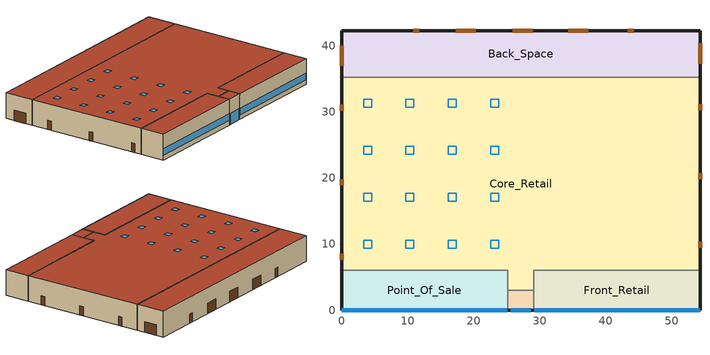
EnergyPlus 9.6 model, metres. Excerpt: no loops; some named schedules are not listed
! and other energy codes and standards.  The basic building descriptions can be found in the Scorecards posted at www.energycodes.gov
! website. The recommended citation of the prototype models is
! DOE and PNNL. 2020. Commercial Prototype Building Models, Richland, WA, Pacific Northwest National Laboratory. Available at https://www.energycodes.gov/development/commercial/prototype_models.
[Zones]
Back_Space
 floor ground (Back_Space_Floor_Ffactor): 54.27,35.27 0,35.27 0,42.27 54.27,42.27 z0
 wall outside (nonres_ext_wall): 54.27,35.27 54.27,42.27 0,42.27 0,35.27 z0:6.1
 wall to Core_Retail (int_wall): 0,35.27 54.27,35.27 z0:6.1
 door (Swinging Door_con): 44.21,42.27 43.3,42.27 / 11.75,42.27 10.83,42.27 z0:2.13
 door (Overhead Door_con): 54.27,37.32 54.27,40.36 / 37.36,42.27 34.31,42.27 / 28.98,42.27 25.93,42.27 / 20.31,42.27 17.26,42.27 / 0,40.01 0,36.96 z0:2.44
 roof outside (nonres_roof): 0,35.27 54.27,35.27 54.27,42.27 0,42.27 z6.1
Core_Retail
 floor ground (Core_Retail_Floor_Ffactor): 25.14,3 25.14,6 0,6 0,35.27 54.27,35.27 54.27,6 29.14,6 29.14,3 z0
 wall outside (nonres_ext_wall): 0,35.27 0,6 / 54.27,6 54.27,35.27 z0:6.1
 wall to Front_Retail (int_wall): 29.14,3 29.14,6 54.27,6 z0:6.1
 wall to Point_Of_Sale (int_wall): 0,6 25.14,6 25.14,3 z0:6.1
 wall to Front_Entry (int_wall): 25.14,3 29.14,3 z0:6.1
 door (Swinging Door_con): 0,8.54 0,7.62 / 0,19.84 0,18.93 / 0,31.06 0,30.15 / 54.27,9.44 54.27,10.35 / 54.27,19.81 54.27,20.72 / 54.27,30.23 54.27,31.15 z0:2.13
 roof outside (nonres_roof): 25.14,6 25.14,3 29.14,3 29.14,6 54.27,6 54.27,35.27 0,35.27 0,6 z6.1
 skylight (NonresSkylight_U_0.5_SHGC_0.4): 3.35,31.92 3.35,30.7 4.57,30.7 4.57,31.92 z6.1; 9.75,31.92 9.75,30.7 10.97,30.7 10.97,31.92 z6.1; 16.15,31.92 16.15,30.7 17.37,30.7 17.37,31.92 z6.1; 22.56,31.92 22.56,30.7 23.78,30.7 23.78,31.92 z6.1; 3.35,10.57 3.35,9.35 4.57,9.35 4.57,10.57 z6.1; 9.75,10.57 9.75,9.35 10.97,9.35 10.97,10.57 z6.1; 22.56,10.57 22.56,9.35 23.78,9.35 23.78,10.57 z6.1; 16.15,10.57 16.15,9.35 17.37,9.35 17.37,10.57 z6.1; 9.75,17.68 9.75,16.46 10.97,16.46 10.97,17.68 z6.1; 3.35,17.68 3.35,16.46 4.57,16.46 4.57,17.68 z6.1; 16.15,17.68 16.15,16.46 17.37,16.46 17.37,17.68 z6.1; 22.56,17.68 22.56,16.46 23.78,16.46 23.78,17.68 z6.1; 9.75,24.8 9.75,23.58 10.97,23.58 10.97,24.8 z6.1; 3.35,24.8 3.35,23.58 4.57,23.58 4.57,24.8 z6.1; 16.15,24.8 16.15,23.58 17.37,23.58 17.37,24.8 z6.1; 22.56,24.8 22.56,23.58 23.78,23.58 23.78,24.8 z6.1
Point_Of_Sale
 floor ground (Point_Of_Sale_Floor_Ffactor): 0,0 0,6 25.14,6 25.14,0 z0
 wall outside (nonres_ext_wall): 0,6 0,0 25.14,0 z0:6.1
 wall to Front_Entry (int_wall): 25.14,0 25.14,3 z0:6.1
 window (NonresWindow_U_0.38_SHGC_0.38): 0.05,0 25.09,0 z1.14:2.66
 roof outside (nonres_roof): 0,6 0,0 25.14,0 25.14,6 z6.1
Front_Retail
 floor ground (Front_Retail_Floor_Ffactor): 54.27,0 29.14,0 29.14,6 54.27,6 z0
 wall outside (nonres_ext_wall): 29.14,0 54.27,0 54.27,6 z0:6.1
 wall to Front_Entry (int_wall): 29.14,3 29.14,0 z0:6.1
 window (NonresWindow_U_0.38_SHGC_0.38): 29.19,0 54.22,0 z1.14:2.66
 roof outside (nonres_roof): 29.14,0 54.27,0 54.27,6 29.14,6 z6.1
Front_Entry
 floor ground (Front_Entry_Floor_Ffactor): 25.14,0 25.14,3 29.14,3 29.14,0 z0
 wall outside (nonres_ext_wall): 25.14,0 29.14,0 z0:6.1
 window (NonresWindow_U_0.38_SHGC_0.38): 25.64,0 28.64,0 z0.05:2.66
 roof outside (nonres_roof): 25.14,3 25.14,0 29.14,0 29.14,3 z6.1
[Building]
RetailStandalone: North Axis {deg}=0; Terrain=City; Loads Convergence Tolerance Value {W}=0.04; Temperature Convergence Tolerance Value {deltaC}=0.2; Solar Distribution=FullInteriorAndExterior; Maximum Number of Warmup Days=25; Minimum Number of Warmup Days=6
[Site:Location]
Denver-Aurora-Buckley.AFB_CO_USA WMO=724695: Latitude {deg}=39.72; Longitude {deg}=-104.75; Time Zone {hr}=-7; Elevation {m}=1726
[SizingPeriod:DesignDay] Day of Month=21; Dry-Bulb Temperature Range Modifier Type=DefaultMultipliers; Humidity Condition Type=Wetbulb; Barometric Pressure {Pa}=82237; Rain Indicator=No; Snow Indicator=No; Daylight Saving Time Indicator=No
Name | Month | Day Type | Maximum Dry-Bulb Temperature {C} | Daily Dry-Bulb Temperature Range {deltaC} | Wetbulb or DewPoint at Maximum Dry-Bulb {C} | Wind Speed {m/s} | Wind Direction {deg} | Solar Model Indicator | Sky Clearness | ASHRAE Clear Sky Optical Depth for Beam Irradiance (taub) | ASHRAE Clear Sky Optical Depth for Diffuse Irradiance (taud)
Denver-Aurora-Buckley.AFB_CO_USA Ann Htg 99.6% Condns DB | 12 | WinterDesignDay | -17.9 | 0 | -17.9 | 2.5 | 180 | ASHRAEClearSky | 0
Denver-Aurora-Buckley.AFB_CO_USA Ann Clg .4% Condns DB=>MWB | 7 | SummerDesignDay | 33.9 | 14.8 | 15 | 3.6 | 30 | ASHRAETau |  | 0.423 | 2.02
[Site:WaterMainsTemperature]
Calculation Method=CORRELATION; Annual Average Outdoor Air Temperature {C}=9.95; Maximum Difference In Monthly Average Outdoor Air Temperatures {deltaC}=23.7
[Site:GroundTemperature:FCfactorMethod]
7.1, 3, -1, 0.8, -0.2, 4.8, 6.1, 13.7, 22.2, 22.7, 21.7, 18.5
[Material:NoMass] Thermal Absorptance=0.9; Solar Absorptance=0.7; Visible Absorptance=0.7
Name | Roughness | Thermal Resistance {m2-K/W}
Opaque Door panel_con | MediumRough | 0.475964
Overhead Door_con Panel | MediumRough | 0.567742
Nonres_Roof_Insulation | MediumSmooth | 5.30668
Nonres_Exterior_Wall_Insulation | MediumSmooth | 1.63975
[Construction]
Swinging Door_con: Opaque Door panel_con
Overhead Door_con: Overhead Door_con Panel
InteriorFurnishings: Std Wood 6inch
int_wall: G01 13mm gypsum board, G01 13mm gypsum board
nonres_roof: F13 Built-up roofing, Nonres_Roof_Insulation, F08 Metal surface
nonres_ext_wall: 200mm Normalweight concrete wall, Nonres_Exterior_Wall_Insulation, G01 13mm gypsum board
NonresWindow_U_0.38_SHGC_0.38: Nonres Window Glazing Layer
NonresSkylight_U_0.5_SHGC_0.4: Nonres Skylight Glazing Layer
[Material]
Name | Roughness | Thickness {m} | Conductivity {W/m-K} | Density {kg/m3} | Specific Heat {J/kg-K} | Thermal Absorptance | Solar Absorptance | Visible Absorptance
Std Wood 6inch | MediumSmooth | 0.15 | 0.12 | 540 | 1210 | 0.9 | 0.7 | 0.7
F08 Metal surface | Smooth | 0.0008 | 45.28 | 7824 | 500
F13 Built-up roofing | Rough | 0.0095 | 0.16 | 1120 | 1460 | 0.9 | 0.77
G01 13mm gypsum board | Smooth | 0.0127 | 0.16 | 800 | 1090 | 0.9 | 0.7 | 0.5
200mm Normalweight concrete wall | MediumRough | 0.2032 | 2.31 | 2322 | 832
[WindowMaterial:SimpleGlazingSystem]
Name | U-Factor {W/m2-K} | Solar Heat Gain Coefficient | Visible Transmittance
Nonres Window Glazing Layer | 2.15774 | 0.38 | 0.418
Nonres Skylight Glazing Layer | 2.83913 | 0.4 | 0.4
[Construction:FfactorGroundFloor] F-Factor {W/m-K}=0.90012
Name | Area {m2} | PerimeterExposed {m}
Back_Space_Floor_Ffactor | 379.89 | 68.27
Core_Retail_Floor_Ffactor | 1600.48 | 58.54
Point_Of_Sale_Floor_Ffactor; Front_Retail_Floor_Ffactor | 150.81 | 31.135
Front_Entry_Floor_Ffactor | 12 | 4
[Zone] Type=1; Multiplier=1; Ceiling Height {m}=-9999; Floor Area {m2}=autocalculate; Part of Total Floor Area=Yes
Name | Volume {m3}
Back_Space | 2317.33
Core_Retail | 9762.95
Point_Of_Sale; Front_Retail | 919.941
Front_Entry | 73.2
[Daylighting:Controls]
Core_Retail_DaylCtrl: Zone or Space=Core_Retail; Daylighting Method=SplitFlux; Lighting Control Type=Stepped; Minimum Input Power Fraction for Continuous or ContinuousOff Dimming Control=0.3; Minimum Light Output Fraction for Continuous or ContinuousOff Dimming Control=0.2; Number of Stepped Control Steps=3; Probability Lighting will be Reset When Needed in Manual Stepped Control=1; Glare Calculation Daylighting Reference Point=Core_Retail_DaylRefPt1; Glare Calculation Azimuth Angle of View Direction Clockwise from Zone y-Axis {deg}=0; Maximum Allowable Discomfort Glare Index=22; Daylighting Reference Point 1=Core_Retail_DaylRefPt1; Fraction of Lights Controlled by Reference Point 1=0.25; Illuminance Setpoint at Reference Point 1 {lux}=538; Daylighting Reference Point 2=Core_Retail_DaylRefPt2; Fraction of Lights Controlled by Reference Point 2=0.25; Illuminance Setpoint at Reference Point 2 {lux}=538
[InternalMass] Construction=InteriorFurnishings
Name | Zone or ZoneList | Surface Area {m2}
Back_Space_InternalMass_1 | Back_Space | 759.78
Core_Retail_InternalMass_1 | Core_Retail | 3200.97
Point_Of_Sale_InternalMass_1 | Point_Of_Sale | 301.62
Front_Retail_InternalMass_1 | Front_Retail | 301.62
Front_Entry_InternalMass_1 | Front_Entry | 24
[People] Number of People Schedule=BLDG_OCC_SCH; Fraction Radiant=0.3; Sensible Heat Fraction=AUTOCALCULATE; Activity Level Schedule=ACTIVITY_SCH; Enable ASHRAE 55 Comfort Warnings=No; Mean Radiant Temperature Calculation Type=ZoneAveraged; Work Efficiency Schedule=WORK_EFF_SCH; Clothing Insulation Calculation Method=ClothingInsulationSchedule; Clothing Insulation Schedule=CLOTHING_SCH; Air Velocity Schedule=AIR_VELO_SCH; Thermal Comfort Model 1 Type=FANGER
Name | Zone or ZoneList or Space or SpaceList | Number of People Calculation Method | Floor Area per Person {m2/person} | Number of People
Back_Space | Back_Space | Area/Person | 6.193
Core_Retail | Core_Retail | Area/Person | 6.193
Point_Of_Sale | Point_Of_Sale | Area/Person | 6.193
Front_Retail | Front_Retail | Area/Person | 6.193
Front_Entry | Front_Entry | People |  | 0
[Lights] Design Level Calculation Method=Watts/Area; Return Air Fraction=0; Fraction Radiant=0.7; Fraction Visible=0.2; Fraction Replaceable=1; Return Air Fraction Calculated from Plenum Temperature=No
Name | Zone or ZoneList or Space or SpaceList | Schedule | Watts per Zone Floor Area {W/m2}
Back_Space_Lights | Back_Space | BLDG_LIGHT_BACK_SCH | 7.56703
Core_Retail_Lights | Core_Retail | BLDG_LIGHT_Core_SCH | 13.132
Point_Of_Sale_Lights | Point_Of_Sale | BLDG_LIGHT_SCH | 13.132
Front_Retail_Lights | Front_Retail | BLDG_LIGHT_FRONT_SCH | 13.132
Front_Entry_Lights | Front_Entry | BLDG_LIGHT_ENTRY_SCH | 10.7639
[ElectricEquipment] Schedule=BLDG_EQUIP_SCH; Design Level Calculation Method=EquipmentLevel; Fraction Latent=0; Fraction Radiant=0.5; Fraction Lost=0
Name | Zone or ZoneList or Space or SpaceList | Design Level {W}
Back_Space_MiscPlug_Equip | Back_Space | 3065.71
Core_Retail_MiscPlug_Equip | Core_Retail | 5169.56
Point_Of_Sale_MiscPlug_Equip | Point_Of_Sale | 3245.43
Front_Retail_MiscPlug_Equip | Front_Retail | 487.1163
[ZoneInfiltration:DesignFlowRate] Temperature Term Coefficient=0; Velocity Squared Term Coefficient=0
Name | Zone or ZoneList | Schedule | Design Flow Rate Calculation Method | Flow per Exterior Surface Area {m3/s-m2} | Constant Term Coefficient | Velocity Term Coefficient | Design Flow Rate {m3/s}
Back_Space_Infiltration | Back_Space | INFIL_SCH_PNNL | Flow/ExteriorArea | 0.000297566 | 0 | 0.224
Core_Retail_Infiltration | Core_Retail | INFIL_SCH_PNNL | Flow/ExteriorArea | 0.000103551 | 0 | 0.224
Point_Of_Sale_Infiltration | Point_Of_Sale | INFIL_SCH_PNNL | Flow/ExteriorArea | 0.000316911 | 0 | 0.224
Front_Retail_Infiltration | Front_Retail | INFIL_SCH_PNNL | Flow/ExteriorArea | 0.000316911 | 0 | 0.224
Front_Entry_Infiltration | Front_Entry | INFIL_SCH_PNNL | Flow/ExteriorArea | 0.000381203 | 0 | 0.224
Front_Entry_Door_Infiltration | Front_Entry | INFIL_Door_Opening_SCH | Flow/Zone |  | 1 | 0 | 0.937287
[Exterior:Lights] Control Option=AstronomicalClock
Name | Schedule | Design Level {W}
Exterior_Lights_a | Exterior_lighting_schedule_a | 316.3
Exterior_Lights_b | Exterior_lighting_schedule_b_2016 | 3054.9
[Sizing:Zone]
Front_Entry: Zone Cooling Design Supply Air Temperature Input Method=SupplyAirTemperature; Zone Cooling Design Supply Air Temperature {C}=12.8; Zone Heating Design Supply Air Temperature Input Method=SupplyAirTemperature; Zone Heating Design Supply Air Temperature {C}=40; Zone Cooling Design Supply Air Humidity Ratio {kgWater/kgDryAir}=0.007; Zone Heating Design Supply Air Humidity Ratio {kgWater/kgDryAir}=0.008; Design Specification Outdoor Air Object=SZ DSOA Front_Entry; Cooling Design Air Flow Method=DesignDay; Cooling Design Air Flow Rate {m3/s}=0; Cooling Minimum Air Flow {m3/s}=0; Cooling Minimum Air Flow Fraction=0; Heating Design Air Flow Method=DesignDay; Heating Design Air Flow Rate {m3/s}=0; Account for Dedicated Outdoor Air System=No; Dedicated Outdoor Air System Control Strategy=NeutralSupplyAir; Dedicated Outdoor Air Low Setpoint Temperature for Design {C}=autosize; Dedicated Outdoor Air High Setpoint Temperature for Design {C}=autosize
[DesignSpecification:OutdoorAir]
SZ DSOA Front_Entry: Outdoor Air Method=Flow/Area; Outdoor Air Flow per Zone Floor Area {m3/s-m2}=0.00118103
[ZoneControl:Thermostat]
Front_Entry Thermostat: Zone or ZoneList=Front_Entry; Control Type Schedule=Dual Zone Control Type Sched; Control 1=Front_Entry DualSPSched
[ThermostatSetpoint:DualSetpoint]
Front_Entry DualSPSched: Heating Setpoint Temperature Schedule=HTGSETP_SCH_FrontEntry_STD2013; Cooling Setpoint Temperature Schedule=FRONT_ENTRY_COOLING
[ZoneHVAC:UnitHeater]
Front_Entry Unit Heater: Availability Schedule=ALWAYS_ON; Supply Air Fan=Front_Entry Unit HeaterFan; Maximum Supply Air Flow Rate {m3/s}=AUTOSIZE; Heating Coil=Front_Entry Unit Heater Coil; Supply Air Fan Operation During No Heating=No; Maximum Hot Water or Steam Flow Rate {m3/s}=AUTOSIZE; Minimum Hot Water or Steam Flow Rate {m3/s}=0; Heating Convergence Tolerance=0.001
[Zone equipment]
Front_Entry: Front_Entry Unit Heater
[Fan:ConstantVolume]
Front_Entry Unit HeaterFan: Availability Schedule=FrontEntry_FanSched; Fan Total Efficiency=0.58175; Pressure Rise {Pa}=622.5; Maximum Flow Rate {m3/s}=AUTOSIZE; Motor Efficiency=0.895; Motor In Airstream Fraction=1
[Coil:Heating:Fuel]
Front_Entry Unit Heater coil: Availability Schedule=FrontEntry_CoilSched; Fuel Type=NaturalGas; Burner Efficiency=0.8; Nominal Capacity {W}=autosize; Parasitic Electric Load {W}=0; Parasitic Fuel Load {W}=0
[AvailabilityManager:NightCycle] Applicability Schedule=Always_On; Fan Schedule=HVACOperationSchd; Control Type=CycleOnAny; Thermostat Tolerance {deltaC}=1; Cycling Run Time Control Type=FixedRunTime; Cycling Run Time {s}=1800
PSZ-AC:1 Availability Manager; PSZ-AC:2 Availability Manager; PSZ-AC:3 Availability Manager; PSZ-AC:4 Availability Manager
[EnergyManagementSystem:Actuator]
Name | Actuated Component Unique | Actuated Component Type | Actuated Component Control Type
FrontEntry_Coil | FrontEntry_CoilSched | Schedule:Compact | Schedule Value
FrontEntry_Fan | FrontEntry_FanSched | Schedule:Compact | Schedule Value
CLGSETP_SCH_Actuator | CLGSETP_SCH_Yes_Optimum | Schedule:Compact | Schedule Value
HTGSETP_SCH_Actuator | HTGSETP_SCH_Yes_Optimum | Schedule:Compact | Schedule Value
Back_Space_Light_Actuator | Back_Space_lights | Lights | Electricity Rate
Core_Retail_Light_Actuator | Core_Retail_lights | Lights | Electricity Rate
Point_Of_Sale_Light_Actuator | Point_Of_Sale_lights | Lights | Electricity Rate
Front_Retail_Light_Actuator | Front_Retail_lights | Lights | Electricity Rate
Front_Entry_Light_Actuator | Front_Entry_lights | Lights | Electricity Rate
[EnergyManagementSystem:ProgramCallingManager]
FrontEntry_HeaterManager: BeginTimestepBeforePredictor; FrontEntry_HeaterControl
OA_BASED_OPTIMUM_START_EMS_Program Manager: BeginTimestepBeforePredictor; OA_BASED_OPTIMUM_START_EMS_Program
SET_Back_Space_Light_EMS_Program_Prog_Manager: BeginTimestepBeforePredictor; SET_Back_Space_Light_EMS_Program
SET_Core_Retail_Light_EMS_Program_Prog_Manager: BeginTimestepBeforePredictor; SET_Core_Retail_Light_EMS_Program
SET_Point_Of_Sale_Light_EMS_Program_Prog_Manager: BeginTimestepBeforePredictor; SET_Point_Of_Sale_Light_EMS_Program
SET_Front_Retail_Light_EMS_Program_Prog_Manager: BeginTimestepBeforePredictor; SET_Front_Retail_Light_EMS_Program
SET_Front_Entry_Light_EMS_Program_Prog_Manager: BeginTimestepBeforePredictor; SET_Front_Entry_Light_EMS_Program
[EnergyManagementSystem:Program]
FrontEntry_HeaterControl: SET OAT_F = (OAT_F*1.8)+32; IF OAT_F > 45; SET FrontEntry_Coil = 0; SET FrontEntry_Fan = 0; ELSE; SET FrontEntry_Coil = 1; SET FrontEntry_Fan = 1; ENDIF
OA_BASED_OPTIMUM_START_EMS_Program: IF DaylightSavings==0 && DayOfWeek>1 && Hour==5 && OAT<23.9 && OAT>1.7; SET CLGSETP_SCH_Actuator = 29.4; SET HTGSETP_SCH_Actuator = 15.6; ELSEIF DaylightSavings==0 && DayOfWeek==1 && Hour==7 && OAT<23.9 && OAT>1.7; SET CLGSETP_SCH_Actuator = 29.4; SET HTGSETP_SCH_Actuator = 15.6; ELSEIF DaylightSavings==1 && DayOfWeek>1 && Hour==4 && OAT<23.9 && OAT>1.7; SET CLGSETP_SCH_Actuator = 29.4; SET HTGSETP_SCH_Actuator = 15.6; ELSEIF DaylightSavings==1 && DayOfWeek==1 && Hour==6 && OAT<23.9 && OAT>1.7; SET CLGSETP_SCH_Actuator = 29.4; SET HTGSETP_SCH_Actuator = 15.6; ELSE; SET CLGSETP_SCH_Actuator = NULL; SET HTGSETP_SCH_Actuator = NULL; ENDIF
SET_Back_Space_Light_EMS_Program: SET Back_Space_LSr_IP=0.093*Back_Space_LSr/Back_Space_Area; IF (Back_Space_Occ_Sensor <= 0) && (Back_Space_LSr_IP >= 0.02); SET Back_Space_Light_Actuator = 0.02*Back_Space_Area/0.09290304; ELSE; SET Back_Space_Light_Actuator = NULL; ENDIF
SET_Core_Retail_Light_EMS_Program: SET Core_Retail_LSr_IP=0.093*Core_Retail_LSr/Core_Retail_Area; IF (Core_Retail_Occ_Sensor <= 0) && (Core_Retail_LSr_IP >= 0.02); SET Core_Retail_Light_Actuator = 0.02*Core_Retail_Area/0.09290304; ELSE; SET Core_Retail_Light_Actuator = NULL; ENDIF
SET_Point_Of_Sale_Light_EMS_Program: SET Point_Of_Sale_LSr_IP=0.093*Point_Of_Sale_LSr/Point_Of_Sale_Area; IF (Point_Of_Sale_Occ_Sensor <= 0) && (Point_Of_Sale_LSr_IP >= 0.02); SET Point_Of_Sale_Light_Actuator = 0.02*Point_Of_Sale_Area/0.09290304; ELSE; SET Point_Of_Sale_Light_Actuator = NULL; ENDIF
SET_Front_Retail_Light_EMS_Program: SET Front_Retail_LSr_IP=0.093*Front_Retail_LSr/Front_Retail_Area; IF (Front_Retail_Occ_Sensor <= 0) && (Front_Retail_LSr_IP >= 0.02); SET Front_Retail_Light_Actuator = 0.02*Front_Retail_Area/0.09290304; ELSE; SET Front_Retail_Light_Actuator = NULL; ENDIF
SET_Front_Entry_Light_EMS_Program: SET Front_Entry_LSr_IP=0.093*Front_Entry_LSr/Front_Entry_Area; IF (Front_Entry_Occ_Sensor <= 0) && (Front_Entry_LSr_IP >= 0.02); SET Front_Entry_Light_Actuator = 0.02*Front_Entry_Area/0.09290304; ELSE; SET Front_Entry_Light_Actuator = NULL; ENDIF
[EnergyManagementSystem:Sensor]
Name | Output:Variable or Output:Meter | Output:Variable or Output:Meter Index Key
OAT_F | Site Outdoor Air Drybulb Temperature
OAT | Site Outdoor Air Drybulb Temperature | Environment
Front_Entry_LSr | Zone Lights Electricity Rate | Front_Entry
Front_Entry_Occ_Sensor | People Occupant Count | Front_Entry
[EnergyManagementSystem:InternalVariable]
Front_Entry_Area: Internal Data Index Key=Front_Entry; Internal Data Type=Zone Floor Area
[Schedule:Compact]
BLDG_LIGHT_BACK_SCH: Through: 12/31, For: Weekdays, Until: 7:00, 0.05, Until: 8:00, 0.156409, Until: 9:00, 0.312819, Until: 18:00, 0.703842, Until: 21:00, 0.391023, Until: 22:00, 0.2, Until: 24:00, 0.05, For: Saturday, Until: 7:00, 0.05, Until: 8:00, 0.0782046, Until: 9:00, 0.234614, Until: 10:00, 0.469228, Until: 18:00, 0.703842, Until: 19:00, 0.391023, Until: 21:00, 0.234614, Until: 22:00, 0.0782046, Until: 24:00, 0.05, For: SummerDesignDay, Until: 24:00, 1, For: WinterDesignDay, Until: 24:00, 0, For: Sunday Holidays AllOtherDays, Until: 9:00, 0.05, Until: 10:00, 0.0782046, Until: 12:00, 0.312819, Until: 17:00, 0.469228, Until: 18:00, 0.312819, Until: 19:00, 0.156409, Until: 24:00, 0.05
BLDG_LIGHT_CORE_SCH; BLDG_LIGHT_SCH: Through: 12/31, For: Weekdays, Until: 7:00, 0.05, Until: 8:00, 0.2, Until: 9:00, 0.4, Until: 18:00, 0.9, Until: 21:00, 0.5, Until: 22:00, 0.2, Until: 24:00, 0.05, For: Saturday, Until: 7:00, 0.05, Until: 8:00, 0.1, Until: 9:00, 0.3, Until: 10:00, 0.6, Until: 18:00, 0.9, Until: 19:00, 0.5, Until: 21:00, 0.3, Until: 22:00, 0.1, Until: 24:00, 0.05, For: SummerDesignDay, Until: 24:00, 1, For: WinterDesignDay, Until: 24:00, 0, For: Sunday Holidays AllOtherDays, Until: 9:00, 0.05, Until: 10:00, 0.1, Until: 12:00, 0.4, Until: 17:00, 0.6, Until: 18:00, 0.4, Until: 19:00, 0.2, Until: 24:00, 0.05
BLDG_LIGHT_ENTRY_SCH: Through: 12/31, For: Weekdays, Until: 7:00, 0.05, Until: 8:00, 0.164, Until: 9:00, 0.328, Until: 18:00, 0.738, Until: 21:00, 0.41, Until: 22:00, 0.2, Until: 24:00, 0.05, For: Saturday, Until: 7:00, 0.05, Until: 8:00, 0.082, Until: 9:00, 0.246, Until: 10:00, 0.492, Until: 18:00, 0.738, Until: 19:00, 0.41, Until: 21:00, 0.246, Until: 22:00, 0.082, Until: 24:00, 0.05, For: SummerDesignDay, Until: 24:00, 1, For: WinterDesignDay, Until: 24:00, 0, For: Sunday Holidays AllOtherDays, Until: 9:00, 0.05, Until: 10:00, 0.082, Until: 12:00, 0.328, Until: 17:00, 0.492, Until: 18:00, 0.328, Until: 19:00, 0.164, Until: 24:00, 0.05
BLDG_LIGHT_FRONT_SCH: Through: 12/31, For: Weekdays, Until: 7:00, 0.05, Until: 8:00, 0.19364, Until: 9:00, 0.38728, Until: 18:00, 0.87138, Until: 21:00, 0.4841, Until: 22:00, 0.2, Until: 24:00, 0.05, For: Saturday, Until: 7:00, 0.05, Until: 8:00, 0.09682, Until: 9:00, 0.29046, Until: 10:00, 0.58092, Until: 18:00, 0.87138, Until: 19:00, 0.4841, Until: 21:00, 0.29046, Until: 22:00, 0.09682, Until: 24:00, 0.05, For: SummerDesignDay, Until: 24:00, 1, For: WinterDesignDay, Until: 24:00, 0, For: Sunday Holidays AllOtherDays, Until: 9:00, 0.05, Until: 10:00, 0.09682, Until: 12:00, 0.38728, Until: 17:00, 0.58092, Until: 18:00, 0.38728, Until: 19:00, 0.19364, Until: 24:00, 0.05
BLDG_OCC_SCH: Through: 12/31, For: Weekdays, Until: 07:00, 0, Until: 08:00, 0.1, Until: 09:00, 0.2, Until: 11:00, 0.5, Until: 15:00, 0.7, Until: 16:00, 0.8, Until: 17:00, 0.7, Until: 19:00, 0.5, Until: 21:00, 0.3, Until: 24:00, 0, For: SummerDesignDay, Until: 24:00, 1, For: Saturday, Until: 07:00, 0, Until: 08:00, 0.1, Until: 09:00, 0.2, Until: 10:00, 0.5, Until: 11:00, 0.6, Until: 17:00, 0.8, Until: 18:00, 0.6, Until: 21:00, 0.2, Until: 22:00, 0.1, Until: 24:00, 0, For: WinterDesignDay, Until: 24:00, 0, For: Sunday Holidays AllOtherDays, Until: 09:00, 0, Until: 10:00, 0.1, Until: 12:00, 0.2, Until: 17:00, 0.4, Until: 18:00, 0.2, Until: 19:00, 0.1, Until: 24:00, 0
BLDG_EQUIP_SCH: Through: 12/31, For: Weekdays, Until: 07:00, 0.197373, Until: 08:00, 0.39888, Until: 09:00, 0.59832, Until: 19:00, 0.897481, Until: 20:00, 0.698041, Until: 21:00, 0.698041, Until: 22:00, 0.197373, Until: 24:00, 0.197373, For: Saturday, Until: 07:00, 0.148029, Until: 08:00, 0.29916, Until: 09:00, 0.4986, Until: 10:00, 0.797761, Until: 18:00, 0.897481, Until: 19:00, 0.698041, Until: 21:00, 0.4986, Until: 22:00, 0.29916, Until: 24:00, 0.148029, For: SummerDesignDay, Until: 24:00, 1, For: WinterDesignDay, Until: 24:00, 0, For: Sunday Holidays AllOtherDays, Until: 09:00, 0.148029, Until: 10:00, 0.29916, Until: 12:00, 0.59832, Until: 17:00, 0.797761, Until: 18:00, 0.59832, Until: 19:00, 0.39888, Until: 24:00, 0.148029
ACTIVITY_SCH: Through: 12/31, For: AllDays, Until: 24:00, 120
WORK_EFF_SCH: Through: 12/31, For: AllDays, Until: 24:00, 0
AIR_VELO_SCH: Through: 12/31, For: AllDays, Until: 24:00, 0.2
CLOTHING_SCH: Through: 04/30, For: AllDays, Until: 24:00, 1, Through: 09/30, For: AllDays, Until: 24:00, 0.5, Through: 12/31, For: AllDays, Until: 24:00, 1
